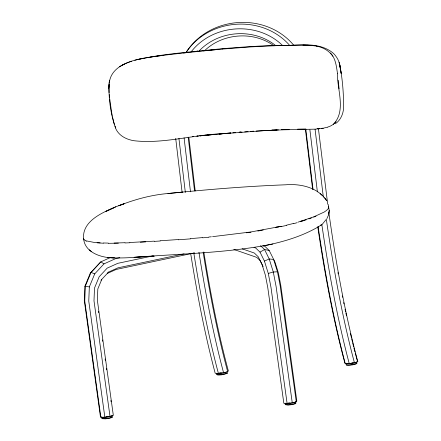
<?xml version="1.0" encoding="UTF-8"?>
<svg xmlns="http://www.w3.org/2000/svg" width="441" height="441" viewBox="0 0 441 441"><rect width="100%" height="100%" fill="white"/><g stroke="black" fill="none" stroke-linecap="round" stroke-linejoin="round"><path stroke-width="0.66" d="M110.685 257.406L100.813 261.86L90.251 273.238L84.87 286.292L84.292 300.475L100.41 416.569L100.873 417.247L104.848 417.18L110.007 416.414L113.331 415.394L97.362 300.244L97.819 288.954L101.761 279.407M119.798 257.698L115.823 258.542L103.988 263.883L94.716 273.872L89.341 286.909L88.762 301.087L104.848 417.18M109.148 82.12C108.354 97.808 110.498 114.07 115.851 128.838C119.109 135.922 126.611 139.538 133.97 140.723C163.258 144.124 192.541 134.808 221.795 133.766M109.175 83.68L108.718 88.476L109.142 84.374M109.572 80.273L109.357 82.324C111.485 66.051 130.288 60.682 144.036 58.157M328.837 213.372L329.24 210.517L328.749 207.683M329.24 210.517L328.622 214.817L326.886 218.642M328.192 204.409L328.71 207.457L328.275 208.626L326.456 210.506L324.041 212.127L313.7 216.867L298.204 222.099M346.174 364.382L345.976 364.724L346.587 364.939L349.9 364.878L354.167 364.238L357.094 363.053M356.929 361.874L355.683 362.629L351.907 363.428L347.822 363.808L345.81 363.538M356.752 363.505L355.595 364.211L352.089 364.955L348.291 365.302L346.428 365.054M101.7 416.85L101.491 417.186L102.075 417.401L105.289 417.346L109.462 416.728L112.361 415.565M242.17 248.818L254.325 253.035L258.205 256.734L262.031 264.49L265.372 275.184L267.786 287.692L283.839 403.311L287.108 403.443L292.262 402.82L296.286 401.806L296.815 400.99L280.779 285.377L278.359 272.852L275.013 262.147L269.186 250.455L264.859 246.326L263.167 245.742M185.953 52.644C208.681 17.927 262.257 14.129 289.627 45.346M186.03 52.6C209.117 15.799 265.526 11.83 293.557 45.021M190.65 253.371C197.088 293.656 204.663 333.826 215.202 373.262L218.405 373.422L223.581 372.788L227.694 371.741L228.344 370.887C217.777 331.786 210.225 291.936 203.797 251.965M190.981 52.055C212.49 23.908 257.434 20.771 282.687 45.605M100.989 280.233L108.552 272.086L117.973 267.836L184.073 253.867M108.552 272.086L107.268 273.47L116.192 269.44L194.635 252.869M90.251 273.238L100.813 261.86L103.988 263.883M336.119 121.749L333.561 124.202L330.667 125.95L327.547 127.179M333.379 124.257C346.306 111.149 337.277 89.92 337.365 73.752M199.304 50.765C218.67 30.451 252.836 27.805 275.013 45.059M204.646 50.632C222.925 33.058 253.476 30.892 274.004 45.814M335.303 123.778C341.047 119.913 343.704 112.896 343.649 106.171C343.528 92.208 342.425 78.178 339.669 64.474C338.82 60.285 336.538 56.514 333.572 53.477C317.718 39.778 294.037 46.834 275.217 45.362C255.923 46.09 236.652 47.419 217.424 49.155C189.834 52.148 161.919 53.813 134.841 60.197M227.38 371.802L223.389 373.031L216.448 373.422M227.203 373.428L221.476 374.861L217.997 375.059L216.889 374.663M318.562 226.707C301.683 236.552 282.477 242.164 263.404 245.846M254.022 247.418L255.686 247.996L260.008 252.12L264.556 249.518L269.186 250.455M119.434 66.762L124.274 64.05M121.231 65.77L126.159 63.25L131.539 61.2M115.845 206.774L106.055 211.355L115.845 206.774L124.097 203.764L118.827 205.715C134.555 199.519 151.015 194.955 167.905 193.527C207.044 189.58 246.282 186.267 285.603 184.801C300.646 183.511 318.06 187.442 326.781 200.837L324.681 197.91M114.037 207.623C101.11 213.08 82.048 221.751 83.581 238.686M287.108 403.443L270.978 287.356L268.288 273.426L264.429 261.078L269.225 258.977L273.607 259.418L277.466 271.777L280.162 285.713L296.286 401.806M313.772 217.088L316.004 216.184M308.849 218.912L311.363 218.008M300.238 221.498L302.669 220.704M301.831 221.244L306.164 219.833M317.74 226.79C324.576 272.555 332.872 318.187 344.829 362.915L345.259 363.621L349.233 363.56L354.432 362.767L357.8 361.708C344.724 312.625 335.849 262.511 328.799 212.237M293.816 223.626L297.228 222.655M268.288 273.426L273.299 272.014L277.466 271.777M293.728 223.4L286.556 225.18M84.87 286.292L89.341 286.909M323.738 128.066L327.354 127.229M151.958 256.315L154.041 256.166L134.058 257.312C180.358 253.724 227.28 253.128 272.913 244.027M281.308 226.547L286.65 225.401M152.536 255.978L117.819 263.321L107.191 268.117L99.164 276.766L94.506 288.061L93.988 300.795L110.007 416.414M320.629 225.037L321.858 224.778L326.329 219.298C333.335 267.533 341.907 315.635 354.432 362.767M137.702 59.507C153.854 55.979 170.369 54.596 186.758 52.584M257.814 231.056L263.26 230.015M277.003 227.104L275.311 227.407L281.204 226.321L250.852 231.966L212.595 236.652M278.133 226.9L281.204 226.321M351.813 362.982L353.114 362.756M150.513 57.065L163.622 55.29M246.392 232.804L250.973 232.186M321.368 128.37L323.148 128.144M106.011 416.8L107.323 416.64M183.45 52.97L216.101 49.646M192.364 136.644L193.649 136.512M323.451 128.325L315.547 129.147L282.372 129.841L263.498 130.696L219.194 134.009L225.472 133.43M203.946 135.459L216.079 134.262L207.303 135.073M167.905 193.527L182.772 192.089M208.814 237.021L211.333 236.773M203.152 50.858L222.65 49.028M197.017 51.128L197.706 51.062M230.704 132.978L203.924 135.404M233.339 132.73L235.312 132.548L234.844 132.587M201.228 135.63L199.878 135.756L201.901 135.585M203.929 135.381L205.953 135.194M202.717 237.82L208.643 237.275M219.265 373.069L221.206 372.893M287.912 403.124L289.809 402.947M226.839 133.298L230.852 132.945M232.848 132.763L235.312 132.548M222.573 49.061L250.714 46.906L279.627 45.511M190.534 238.631L202.64 237.589M239.579 132.217L240.929 132.113L239.061 132.256M178.296 239.788L190.6 238.862M239.347 132.256L242.032 132.057M244.722 131.859L248.085 131.616M250.769 131.418L253.459 131.225M250.505 131.44L253.762 131.214M160.155 240.769L178.236 239.557M154.306 241.381L160.204 241.006M154.041 256.166C138.546 256.712 122.973 259.01 107.466 257.379L114.384 257.919C102.202 258.084 84.848 253.013 83.581 238.62L83.84 239.507M154.262 241.144L129.808 242.517M140.337 242.208L145.756 241.889M264.429 130.53L268.315 130.321M271.557 130.145L272.852 130.073M256.16 131.076L270.339 130.299M271.689 130.227L278.447 129.88M262.891 245.692L266.055 245.532M272.709 130.089L276.992 129.886M281.716 129.654L283.723 129.56M281.832 129.726L289.191 129.422M125.018 242.952L129.841 242.754M317.051 128.645L319.786 128.546M124.985 242.715L114.109 243.046M279.787 45.484L302.785 45.147M118.364 243.167L108.326 243.322M297.603 129.147L304.863 128.993M103.288 242.985L108.299 243.085M103.321 243.217L97.097 242.831M307.465 45.252L312.002 45.566M100.146 242.853L93.542 242.296L86.69 240.951M312.2 45.555L316.55 46.129M316.357 46.129C322.911 47.231 329.08 50.704 332.85 56.255M233.802 249.43L256.756 257.373L260.201 260.659L263.145 266.623M111.942 416.536L112.527 416.751L112.317 417.081L109.627 417.908L105.454 418.531L101.656 418.366M111.645 417.004L112.185 417.203L111.992 417.511L109.5 418.277L105.631 418.851L102.108 418.702M85.085 240.543L86.717 241.188M94.716 273.872L91.028 272.406L85.35 286.176L84.749 300.96L100.873 417.247M89.209 249.782L91.618 251.778M320.105 193.638L322.443 195.578M83.807 239.27L85.052 240.306M260.499 245.654L264.556 249.518L269.225 258.977L273.299 272.014L276.105 286.534L292.262 402.82M330.485 53.014C335.766 58.537 336.4 66.563 337.536 73.746M295.63 401.608L295.812 401.889L295.2 402.264L291.948 403.085L287.78 403.592L284.952 403.206M295.79 402.793L295.977 403.074L295.365 403.449L292.113 404.27L287.945 404.777L285.118 404.386M295.464 403.256L295.635 403.515L295.068 403.862L292.052 404.623L288.188 405.092L285.564 404.733M357.37 361.003L357.8 361.708M227.374 372.695L227.545 372.987L226.9 373.373L223.554 374.211L219.293 374.723L216.443 374.321M260.008 252.12L264.429 261.078M115.018 126.109L115.751 127.984M114.291 124.241L112.433 116.76M353.908 347.96L354.944 351.874M355.292 353.175L357.199 360.352M349.233 363.56C337.145 317.95 328.743 271.43 321.858 224.778L318.143 226.784C324.989 272.781 333.308 318.645 345.259 363.621M227.694 371.741C217.154 332.486 209.596 292.482 203.163 252.368M223.581 372.788C212.997 333.148 205.39 292.763 198.941 252.263M218.405 373.422C207.849 333.793 200.247 293.436 193.803 252.952M340.044 65.918L339.669 64.474L341.235 73.597L339.101 62.247M350.452 333.517L351.389 337.459M351.703 338.771L352.326 341.4M352.64 342.712L353.577 346.654M328.517 206.62L328.71 207.457M345.071 309.229L345.639 311.859M345.92 313.171L346.488 315.795M342.398 295.944L342.663 297.284M343.704 302.62L343.963 303.959M337.977 272.56L338.219 273.9M111.579 111.926L112.207 115.564M111.567 111.964L109.759 99.043M102.494 339.917L102.681 341.279M105.134 358.957L105.322 360.314M106.457 368.478L106.645 369.834M110.889 400.434L111.077 401.795M98.525 311.346L98.712 312.708M327.707 204.222L318.408 128.585M323.347 197.171L315.072 129.246M317.388 191.885L309.891 129.841M313.033 189.321L305.756 128.662M312.636 189.426L305.442 129.676M195.22 190.92L188.924 138.05M194.547 190.925L188.169 137.157M190.49 191.807L184.084 137.835M185.33 192.386L178.919 138.342M182.1 192.315L175.7 138.386M109.263 94.567L109.616 97.764M338.219 80.185L339.079 88.845M108.872 86.408L109.054 92.649M198.147 136.043L196.862 136.175L198.163 136.021M202.64 135.585L200.071 135.85L202.662 135.58M307.658 45.247L302.973 45.131L313.606 45.462L307.658 45.247"/></g></svg>
